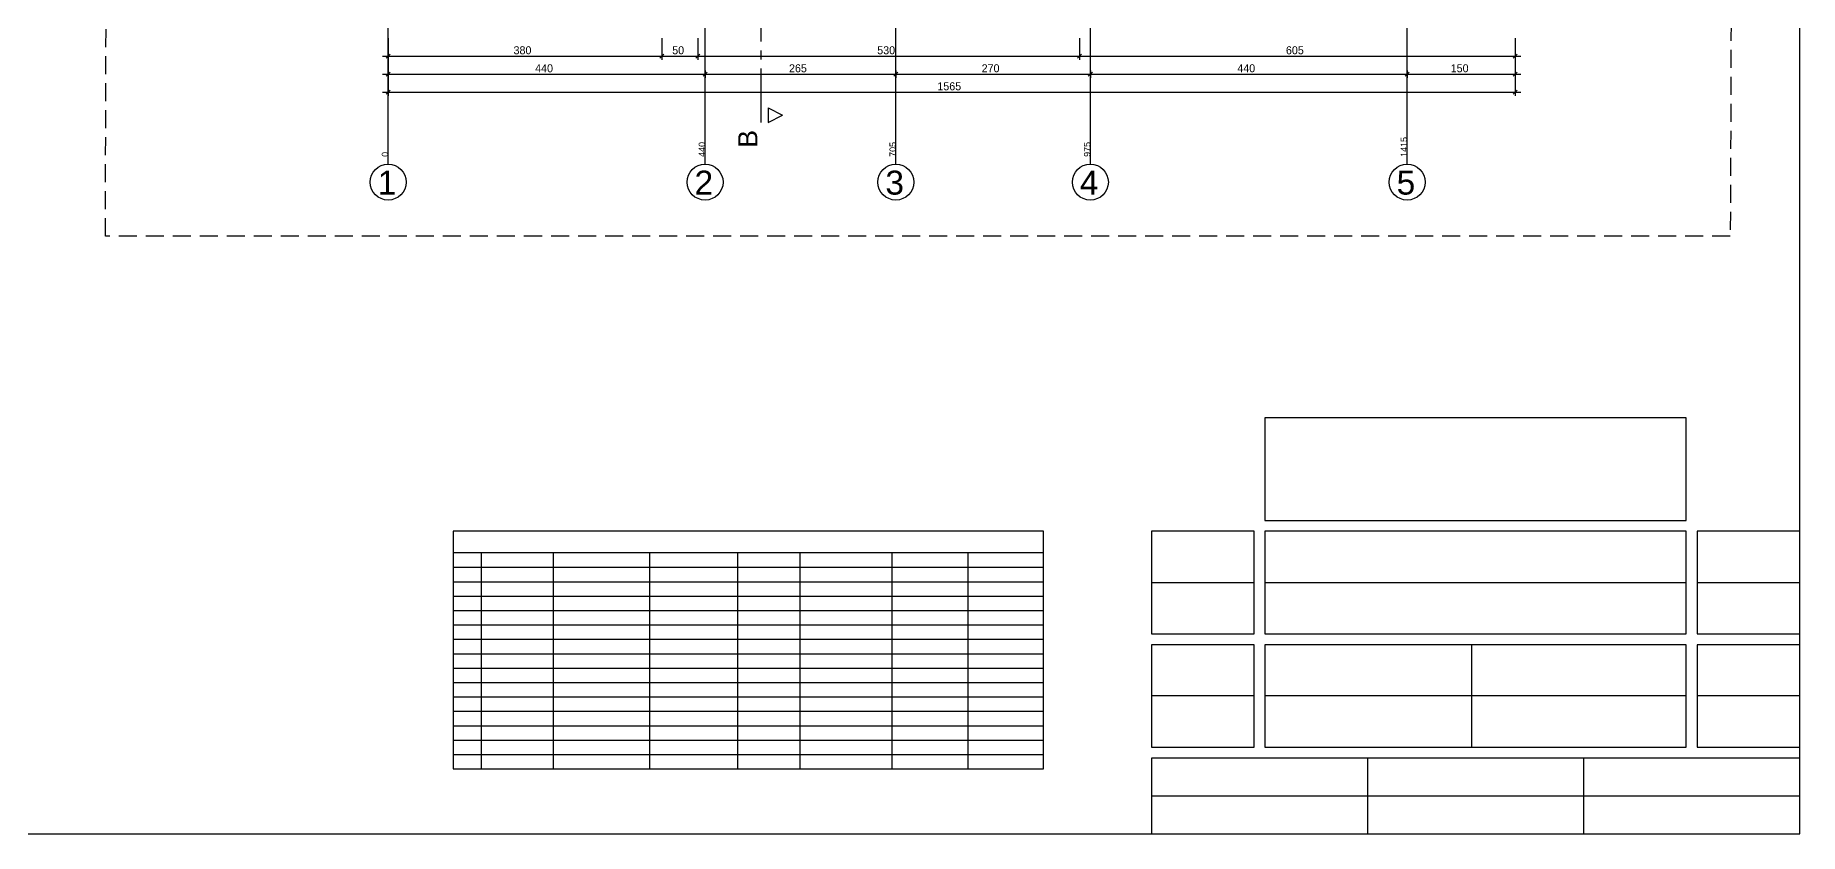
# Model space of a CAD drawing. Header units: metres. Extents: x -220 to 294, y -29 to 18.
# Drawn here: x -90.78 to -66.28, y -12 to -0.91 of the extents above; entities that cross this region are included whole.
import ezdxf

# ---------------------------------------------------------------- set-up
doc = ezdxf.new("R2010")
doc.units = ezdxf.units.M
doc.header["$MEASUREMENT"] = 0
doc.linetypes.add('CENTER2', pattern=[1.125, 0.75, -0.125, 0.125, -0.125])
doc.linetypes.add('DASHED2', pattern=[0.375, 0.25, -0.125])
for name, color, linetype in [('Aks', 7, 'Continuous'), ('Cizgi', 7, 'Continuous'), ('G_YAZI', 7, 'Continuous'), ('Olculendirme', 7, 'Continuous'), ('Standart', 7, 'Continuous')]:
    doc.layers.add(name, color=color, linetype=linetype)
doc.styles.add('arial_1_18', font='arial.ttf', dxfattribs={"height": 0.2})
doc.styles.add('comic sans ms_1_18', font='comic.ttf', dxfattribs={"height": 0.2})

msp = doc.modelspace()

# ---------------------------------------------------------------- linework, layer by layer
at = {"layer": 'Aks', "color": 248, "linetype": 'Continuous', "lineweight": -3}
for points in [[(-85.883, -2.7), (-85.883, -0.7)], [(-81.483, -2.7), (-81.483, -0.7)], [(-78.833, -2.7), (-78.833, -0.7)], [(-76.133, -2.7), (-76.133, -0.7)], [(-71.734, -2.7), (-71.734, -0.7)]]:
    msp.add_lwpolyline(points, dxfattribs=at)
at = {"layer": 'Aks', "color": 115, "linetype": 'Continuous', "lineweight": -3}
for centre in [(-85.883, -2.95), (-81.483, -2.95), (-78.833, -2.95), (-76.133, -2.95), (-71.734, -2.95)]:
    msp.add_circle(centre, 0.25, dxfattribs=at)
at = {"layer": 'Cizgi', "color": 216, "linetype": 'Continuous', "lineweight": -3}
for points in [[(-66.283, -12), (-66.283, 18)], [(-91.283, -12), (-66.283, -12)]]:
    msp.add_lwpolyline(points, dxfattribs=at)
at = {"layer": 'Cizgi', "color": 1, "linetype": 'DASHED2', "lineweight": -3}
for points in [[(-89.81, -3.7), (-89.757, 12.01)], [(-67.19, 12.01), (-67.247, -3.7)], [(-67.247, -3.7), (-89.81, -3.7)]]:
    msp.add_lwpolyline(points, dxfattribs=at)
at = {"layer": 'G_YAZI', "color": 238, "linetype": 'Continuous', "lineweight": -3}
for points in [[(-73.708, -6.225), (-73.708, -7.65)], [(-67.858, -6.225), (-73.708, -6.225)], [(-67.858, -7.65), (-67.858, -6.225)], [(-75.283, -7.8), (-75.283, -9.225)], [(-73.858, -7.8), (-75.283, -7.8)], [(-73.858, -9.225), (-73.858, -7.8)], [(-73.708, -7.65), (-67.858, -7.65)], [(-73.708, -7.8), (-73.708, -9.225)], [(-67.858, -7.8), (-73.708, -7.8)], [(-67.858, -9.225), (-67.858, -7.8)], [(-67.708, -7.8), (-67.708, -9.225)], [(-66.283, -7.8), (-67.708, -7.8)], [(-66.283, -9.225), (-66.283, -7.8)], [(-75.283, -9.225), (-73.858, -9.225)], [(-73.708, -9.225), (-67.858, -9.225)], [(-67.708, -9.225), (-66.283, -9.225)], [(-75.283, -9.375), (-75.283, -10.8)], [(-73.858, -9.375), (-75.283, -9.375)], [(-73.858, -10.8), (-73.858, -9.375)], [(-73.708, -9.375), (-73.708, -10.8)], [(-67.858, -9.375), (-73.708, -9.375)], [(-67.858, -10.8), (-67.858, -9.375)], [(-67.708, -9.375), (-67.708, -10.8)], [(-66.283, -9.375), (-67.708, -9.375)], [(-66.283, -10.8), (-66.283, -9.375)], [(-75.283, -10.8), (-73.858, -10.8)], [(-75.283, -10.95), (-75.283, -12)], [(-66.283, -10.95), (-75.283, -10.95)], [(-73.708, -10.8), (-67.858, -10.8)], [(-67.708, -10.8), (-66.283, -10.8)], [(-66.283, -12), (-66.283, -10.95)], [(-75.283, -12), (-66.283, -12)]]:
    msp.add_lwpolyline(points, dxfattribs=at)
at = {"layer": 'G_YAZI', "color": 178, "linetype": 'Continuous', "lineweight": -3}
for points in [[(-75.283, -8.512), (-73.858, -8.512)], [(-73.708, -8.512), (-67.858, -8.512)], [(-67.708, -8.512), (-66.283, -8.512)], [(-70.84, -9.375), (-70.84, -10.8)], [(-73.858, -10.087), (-75.283, -10.087)], [(-67.858, -10.087), (-73.713, -10.087)], [(-66.283, -10.087), (-67.708, -10.087)], [(-72.283, -10.95), (-72.283, -12)], [(-69.283, -10.95), (-69.283, -12)], [(-75.283, -11.475), (-66.283, -11.475)]]:
    msp.add_lwpolyline(points, dxfattribs=at)
at = {"layer": 'Olculendirme', "color": 47, "linetype": 'Continuous', "lineweight": -3}
for points in [[(-85.883, -0.95), (-85.883, -1.25)], [(-82.083, -0.95), (-82.083, -1.25)], [(-81.583, -0.95), (-81.583, -1.25)], [(-76.283, -0.95), (-76.283, -1.25)], [(-70.234, -0.95), (-70.234, -1.25)], [(-85.963, -1.2), (-70.154, -1.2)], [(-85.883, -1.2), (-85.883, -1.7)], [(-70.234, -1.2), (-70.234, -1.7)], [(-85.963, -1.45), (-70.154, -1.45)], [(-85.883, -1.4), (-85.883, -1.5)], [(-81.483, -1.4), (-81.483, -1.5)], [(-78.833, -1.4), (-78.833, -1.5)], [(-76.133, -1.4), (-76.133, -1.5)], [(-71.734, -1.4), (-71.734, -1.5)], [(-70.234, -1.4), (-70.234, -1.5)], [(-85.963, -1.7), (-70.154, -1.7)], [(-85.883, -1.65), (-85.883, -1.75)], [(-70.234, -1.65), (-70.234, -1.75)]]:
    msp.add_lwpolyline(points, dxfattribs=at)
at = {"layer": 'Olculendirme', "color": 59, "linetype": 'Continuous', "lineweight": -3}
for points in [[(-85.855, -1.172), (-85.911, -1.228)], [(-82.055, -1.172), (-82.111, -1.228)], [(-81.555, -1.172), (-81.611, -1.228)], [(-76.255, -1.172), (-76.311, -1.228)], [(-70.206, -1.172), (-70.262, -1.228)], [(-85.855, -1.422), (-85.911, -1.478)], [(-81.455, -1.422), (-81.511, -1.478)], [(-78.805, -1.422), (-78.861, -1.478)], [(-76.105, -1.422), (-76.161, -1.478)], [(-71.706, -1.422), (-71.762, -1.478)], [(-70.206, -1.422), (-70.262, -1.478)], [(-85.855, -1.672), (-85.911, -1.728)], [(-70.206, -1.672), (-70.262, -1.728)]]:
    msp.add_lwpolyline(points, dxfattribs=at)
at = {"layer": 'Standart', "color": 250, "linetype": 'CENTER2', "lineweight": -3}
msp.add_lwpolyline([(-80.706, -2.121), (-80.706, 10.014)], dxfattribs=at)
at = {"layer": 'Standart', "color": 250, "linetype": 'Continuous', "lineweight": -3}
for points in [[(-80.606, -1.921), (-80.606, -2.121)], [(-80.606, -1.921), (-80.406, -2.021)], [(-80.606, -2.121), (-80.406, -2.021)]]:
    msp.add_lwpolyline(points, dxfattribs=at)
at = {"layer": 'Standart', "color": 118, "linetype": 'Continuous', "lineweight": -3}
for points in [[(-76.783, -7.8), (-84.98, -7.8)], [(-84.98, -7.8), (-84.98, -11.1)], [(-76.783, -11.1), (-76.783, -7.8)], [(-76.783, -8.1), (-84.98, -8.1)], [(-84.98, -8.3), (-76.783, -8.3)], [(-84.593, -8.1), (-84.593, -11.1)], [(-83.593, -8.1), (-83.593, -11.1)], [(-82.256, -8.1), (-82.256, -11.1)], [(-81.031, -8.1), (-81.031, -11.1)], [(-80.169, -8.1), (-80.169, -11.1)], [(-78.888, -8.1), (-78.888, -11.1)], [(-77.836, -8.1), (-77.836, -11.1)], [(-84.98, -8.5), (-76.783, -8.5)], [(-84.98, -8.7), (-76.783, -8.7)], [(-84.98, -8.9), (-76.783, -8.9)], [(-84.98, -9.1), (-76.783, -9.1)], [(-84.98, -9.3), (-76.783, -9.3)], [(-84.98, -9.5), (-76.783, -9.5)], [(-84.98, -9.7), (-76.783, -9.7)], [(-84.98, -9.9), (-76.783, -9.9)], [(-84.98, -10.1), (-76.783, -10.1)], [(-84.98, -10.3), (-76.783, -10.3)], [(-84.98, -10.5), (-76.783, -10.5)], [(-84.98, -10.7), (-76.783, -10.7)], [(-84.98, -10.9), (-76.783, -10.9)], [(-84.98, -11.1), (-76.783, -11.1)]]:
    msp.add_lwpolyline(points, dxfattribs=at)

# ---------------------------------------------------------------- texts
at = {"layer": 'Aks', "color": 250, "linetype": 'Continuous', "lineweight": -3, "style": 'arial_1_18'}
for s, p in [('440', (-81.483, -2.6)), ('705', (-78.833, -2.6)), ('975', (-76.133, -2.6)), ('1415', (-71.734, -2.6)), ('0', (-85.883, -2.6))]:
    msp.add_text(s, height=0.0889, rotation=90, dxfattribs=at).set_placement(p)
at = {"layer": 'Aks', "color": 19, "linetype": 'Continuous', "lineweight": -3, "style": 'arial_1_18'}
for s, p in [('1', (-86.029, -3.124)), ('2', (-81.629, -3.124)), ('3', (-78.979, -3.124)), ('4', (-76.279, -3.124)), ('5', (-71.88, -3.124))]:
    msp.add_text(s, height=0.333, dxfattribs=at).set_placement(p)
at = {"layer": 'Olculendirme', "color": 19, "linetype": 'Continuous', "lineweight": -3, "style": 'comic sans ms_1_18'}
for s, p in [('380', (-84.142, -1.175)), ('50', (-81.939, -1.175)), ('530', (-79.092, -1.175)), ('605', (-73.417, -1.175)), ('440', (-83.842, -1.425)), ('265', (-80.317, -1.425)), ('270', (-77.642, -1.425)), ('440', (-74.092, -1.425)), ('150', (-71.129, -1.425)), ('1565', (-78.257, -1.675))]:
    msp.add_text(s, height=0.1111, dxfattribs=at).set_placement(p)
at = {"layer": 'Standart', "color": 19, "linetype": 'Continuous', "lineweight": -3, "style": 'arial_1_18'}
msp.add_text('B', height=0.267, rotation=90, dxfattribs=at).set_placement((-80.756, -2.475))

doc.saveas('drawing.dxf')
